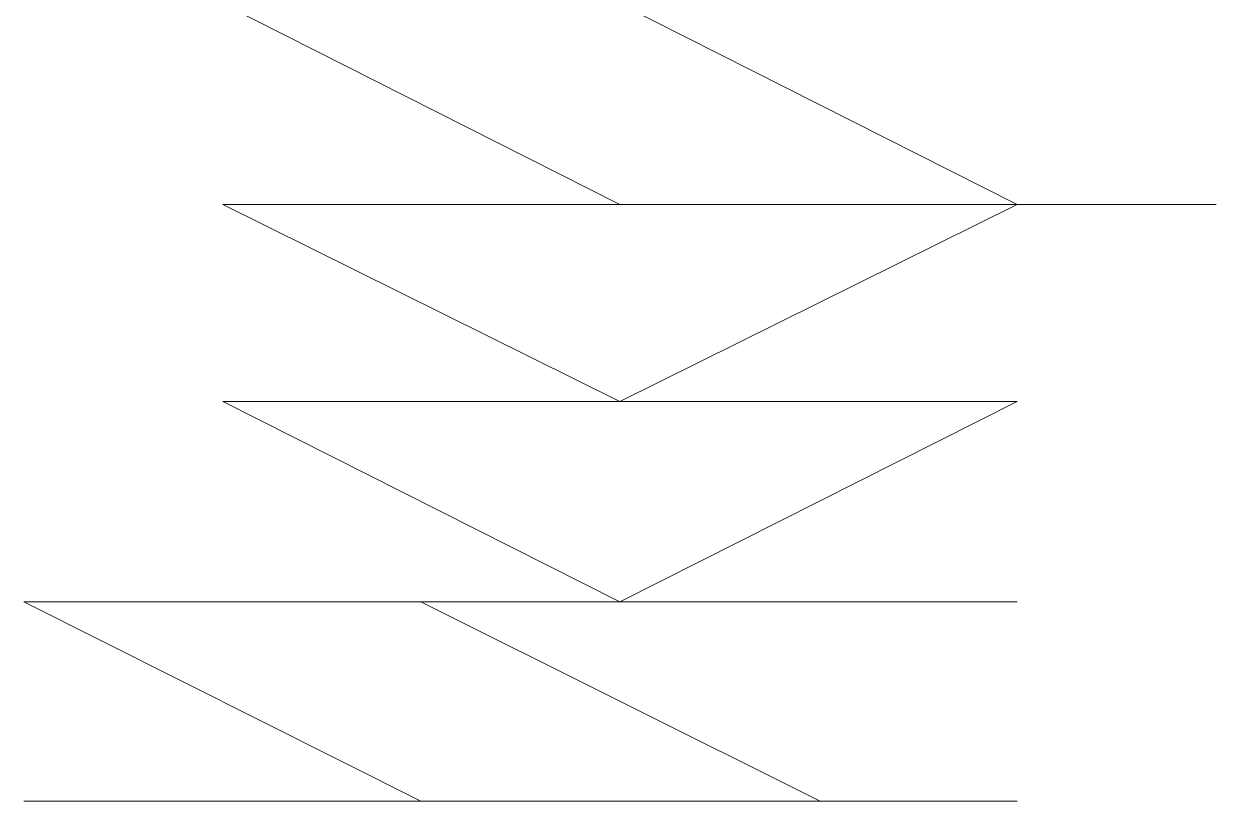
# Model space of a CAD drawing. Header units: millimetres. Extents: x 0 to 17945, y -132 to 1785.
# Drawn here: x 9922.317 to 9923.113, y 130.246 to 130.765 of the extents above; entities that cross this region are included whole.
import ezdxf

# ---------------------------------------------------------------- set-up
doc = ezdxf.new("R2010")
doc.units = ezdxf.units.MM

# ---------------------------------------------------------------- blocks, each defined once
blk = doc.blocks.new('TCR_GROWATT_40KTL3_X_FRONT')
at = {"color": 1, "lineweight": 9}
for points in [[(478.2723, 130.7782), (478.53716, 130.64441), (478.80231, 130.64441), (478.53716, 130.7782)], [(478.2723, 130.64441), (478.53716, 130.64441), (478.80231, 130.64441), (478.53716, 130.64441)], [(478.2723, 130.64441), (478.53716, 130.64441), (478.80231, 130.64441), (478.53716, 130.64441)], [(478.2723, 130.64441), (478.53716, 130.64441), (478.80231, 130.64441), (478.53716, 130.64441)], [(478.2723, 130.64441), (478.53716, 130.64441), (478.80231, 130.64441), (478.53716, 130.64441)], [(478.2723, 130.64441), (478.53716, 130.64441), (478.80231, 130.64441), (478.53716, 130.64441)], [(478.2723, 130.64441), (478.53716, 130.64441), (478.80231, 130.64441), (478.53716, 130.64441)], [(478.2723, 130.64441), (478.53716, 130.64441), (478.80231, 130.64441), (478.53716, 130.64441)], [(478.2723, 130.64441), (478.53716, 130.64441), (478.80231, 130.64441), (478.53716, 130.64441)], [(478.2723, 130.64441), (478.53716, 130.64441), (478.80231, 130.64441), (478.53716, 130.64441)], [(478.2723, 130.64441), (478.53716, 130.64441), (478.80231, 130.64441), (478.53716, 130.64441)], [(478.2723, 130.64441), (478.53716, 130.64441), (478.80231, 130.64441), (478.53716, 130.64441)], [(478.2723, 130.64441), (478.53716, 130.64441), (478.80231, 130.64441), (478.53716, 130.64441)], [(478.2723, 130.64441), (478.53716, 130.64441), (478.80231, 130.64441), (478.53716, 130.64441)], [(478.2723, 130.64441), (478.53716, 130.64441), (478.80231, 130.64441), (478.53716, 130.64441)], [(478.2723, 130.64441), (478.53716, 130.64441), (478.80231, 130.64441), (478.53716, 130.64441)], [(478.2723, 130.64441), (478.53716, 130.64441), (478.80231, 130.64441), (478.53716, 130.64441)], [(478.2723, 130.64441), (478.53716, 130.64441), (478.80231, 130.64441), (478.53716, 130.64441)], [(478.2723, 130.64441), (478.53716, 130.64441), (478.80231, 130.64441), (478.53716, 130.64441)], [(478.2723, 130.64441), (478.53716, 130.64441), (478.80231, 130.64441), (478.53716, 130.64441)], [(478.2723, 130.64441), (478.53716, 130.64441), (478.80231, 130.64441), (478.53716, 130.64441)], [(478.2723, 130.64441), (478.53716, 130.51303), (478.80231, 130.51303), (478.53716, 130.51303)], [(478.2723, 130.64441), (478.53716, 130.64441), (478.80231, 130.64441), (478.53716, 130.51303)], [(478.2723, 130.51303), (478.53716, 130.51303), (478.80231, 130.51303), (478.53716, 130.51303)], [(478.2723, 130.51303), (478.53716, 130.51303), (478.80231, 130.51303), (478.53716, 130.51303)], [(478.2723, 130.51303), (478.53716, 130.51303), (478.80231, 130.51303), (478.53716, 130.51303)], [(478.2723, 130.51303), (478.53716, 130.51303), (478.80231, 130.51303), (478.53716, 130.51303)], [(478.2723, 130.51303), (478.53716, 130.51303), (478.80231, 130.51303), (478.53716, 130.51303)], [(478.2723, 130.51303), (478.53716, 130.51303), (478.80231, 130.51303), (478.53716, 130.51303)], [(478.2723, 130.51303), (478.53716, 130.51303), (478.80231, 130.51303), (478.53716, 130.51303)], [(478.2723, 130.51303), (478.53716, 130.51303), (478.80231, 130.51303), (478.53716, 130.51303)], [(478.2723, 130.51303), (478.53716, 130.51303), (478.80231, 130.51303), (478.53716, 130.51303)], [(478.2723, 130.51303), (478.53716, 130.51303), (478.80231, 130.51303), (478.53716, 130.51303)], [(478.2723, 130.51303), (478.53716, 130.51303), (478.80231, 130.51303), (478.53716, 130.51303)], [(478.2723, 130.51303), (478.53716, 130.51303), (478.80231, 130.51303), (478.53716, 130.51303)], [(478.2723, 130.51303), (478.53716, 130.51303), (478.80231, 130.51303), (478.53716, 130.51303)], [(478.2723, 130.51303), (478.53716, 130.51303), (478.80231, 130.51303), (478.53716, 130.51303)], [(478.2723, 130.51303), (478.53716, 130.51303), (478.80231, 130.51303), (478.53716, 130.51303)], [(478.2723, 130.51303), (478.53716, 130.51303), (478.80231, 130.51303), (478.53716, 130.51303)], [(478.2723, 130.51303), (478.53716, 130.51303), (478.80231, 130.51303), (478.53716, 130.51303)], [(478.2723, 130.51303), (478.53716, 130.37925), (478.80231, 130.37925), (478.53716, 130.37925)], [(478.2723, 130.51303), (478.53716, 130.51303), (478.80231, 130.51303), (478.53716, 130.37925)], [(478.13942, 130.37925), (478.40428, 130.24636), (478.67094, 130.24636), (478.40428, 130.37925)], [(478.13942, 130.37925), (478.40428, 130.37925), (478.67094, 130.37925), (478.40428, 130.37925)], [(478.2723, 130.37925), (478.53716, 130.37925), (478.80231, 130.37925), (478.53716, 130.37925)], [(478.2723, 130.37925), (478.53716, 130.37925), (478.80231, 130.37925), (478.53716, 130.37925)], [(478.2723, 130.37925), (478.53716, 130.37925), (478.80231, 130.37925), (478.53716, 130.37925)], [(478.2723, 130.37925), (478.53716, 130.37925), (478.80231, 130.37925), (478.53716, 130.37925)], [(478.2723, 130.37925), (478.53716, 130.37925), (478.80231, 130.37925), (478.53716, 130.37925)], [(478.2723, 130.37925), (478.53716, 130.37925), (478.80231, 130.37925), (478.53716, 130.37925)], [(478.2723, 130.37925), (478.53716, 130.37925), (478.80231, 130.37925), (478.53716, 130.37925)], [(478.2723, 130.37925), (478.53716, 130.37925), (478.80231, 130.37925), (478.53716, 130.37925)], [(478.2723, 130.37925), (478.53716, 130.37925), (478.80231, 130.37925), (478.53716, 130.37925)], [(478.2723, 130.37925), (478.53716, 130.37925), (478.80231, 130.37925), (478.53716, 130.37925)], [(478.2723, 130.37925), (478.53716, 130.37925), (478.80231, 130.37925), (478.53716, 130.37925)], [(478.2723, 130.37925), (478.53716, 130.37925), (478.80231, 130.37925), (478.53716, 130.37925)], [(478.2723, 130.37925), (478.53716, 130.37925), (478.80231, 130.37925), (478.53716, 130.37925)], [(478.2723, 130.37925), (478.53716, 130.37925), (478.80231, 130.37925), (478.53716, 130.37925)], [(478.2723, 130.37925), (478.53716, 130.37925), (478.80231, 130.37925), (478.53716, 130.37925)], [(478.2723, 130.37925), (478.53716, 130.37925), (478.80231, 130.37925), (478.53716, 130.37925)], [(478.2723, 130.37925), (478.53716, 130.37925), (478.80231, 130.37925), (478.53716, 130.37925)], [(478.2723, 130.37925), (478.53716, 130.37925), (478.80231, 130.37925), (478.53716, 130.37925)], [(478.2723, 130.37925), (478.53716, 130.37925), (478.80231, 130.37925), (478.53716, 130.37925)], [(478.13942, 130.24636), (478.40428, 130.24636), (478.67094, 130.24636), (478.40428, 130.24636)], [(478.13942, 130.24636), (478.40428, 130.24636), (478.67094, 130.24636), (478.40428, 130.24636)], [(478.13942, 130.24636), (478.40428, 130.24636), (478.67094, 130.24636), (478.40428, 130.24636)], [(478.13942, 130.24636), (478.40428, 130.24636), (478.67094, 130.24636), (478.40428, 130.24636)], [(478.2723, 130.24636), (478.53716, 130.24636), (478.80231, 130.24636), (478.53716, 130.24636)], [(478.2723, 130.24636), (478.53716, 130.24636), (478.80231, 130.24636), (478.53716, 130.24636)], [(478.40428, 130.24636), (478.67094, 130.24636)], [(478.40428, 130.24636), (478.67094, 130.24636)], [(478.40428, 130.24636), (478.67094, 130.24636)], [(478.53716, 130.24636), (478.80231, 130.24636)], [(478.53716, 130.24636), (478.80231, 130.24636)], [(478.53716, 130.24636), (478.80231, 130.24636)], [(478.53716, 130.24636), (478.80231, 130.24636)]]:
    blk.add_lwpolyline(points, close=True, dxfattribs=at)
for points in [[(478.2723, 130.64441), (478.53716, 130.64441), (478.80231, 130.64441), (478.93519, 130.64441)], [(478.93519, 130.64441), (478.67094, 130.64441), (478.40428, 130.64441), (478.2723, 130.64441)], [(478.2723, 130.64441), (478.53716, 130.64441), (478.80231, 130.64441), (478.93519, 130.64441)], [(478.93519, 130.64441), (478.67094, 130.64441), (478.40428, 130.64441), (478.2723, 130.64441)], [(478.2723, 130.64441), (478.53716, 130.64441), (478.80231, 130.64441), (478.93519, 130.64441)], [(478.93519, 130.64441), (478.67094, 130.64441), (478.40428, 130.64441), (478.2723, 130.64441)], [(478.2723, 130.64441), (478.53716, 130.64441), (478.80231, 130.64441), (478.93519, 130.64441)], [(478.93519, 130.64441), (478.67094, 130.64441), (478.40428, 130.64441), (478.2723, 130.64441)], [(478.2723, 130.64441), (478.53716, 130.64441), (478.80231, 130.64441), (478.93519, 130.64441)], [(478.93519, 130.64441), (478.67094, 130.64441), (478.40428, 130.64441), (478.2723, 130.64441)], [(478.2723, 130.64441), (478.53716, 130.64441), (478.80231, 130.64441), (478.93519, 130.64441)], [(478.93519, 130.64441), (478.67094, 130.64441), (478.40428, 130.64441), (478.2723, 130.64441)], [(478.2723, 130.64441), (478.53716, 130.64441), (478.80231, 130.64441), (478.93519, 130.64441)], [(478.80231, 130.64441), (478.53716, 130.64441), (478.2723, 130.64441)], [(478.2723, 130.64441), (478.53716, 130.64441), (478.80231, 130.64441), (478.93519, 130.64441)], [(478.80231, 130.64441), (478.53716, 130.64441), (478.2723, 130.64441)], [(478.2723, 130.64441), (478.53716, 130.64441), (478.80231, 130.64441), (478.93519, 130.64441)], [(478.80231, 130.64441), (478.53716, 130.64441), (478.2723, 130.64441)], [(478.2723, 130.64441), (478.53716, 130.64441), (478.80231, 130.64441), (478.93519, 130.64441)], [(478.80231, 130.64441), (478.53716, 130.64441), (478.2723, 130.64441)], [(478.2723, 130.64441), (478.53716, 130.64441), (478.80231, 130.64441), (478.93519, 130.64441)], [(478.80231, 130.64441), (478.53716, 130.64441), (478.2723, 130.64441)], [(478.2723, 130.64441), (478.53716, 130.64441), (478.80231, 130.64441), (478.93519, 130.64441)], [(478.80231, 130.64441), (478.53716, 130.64441), (478.2723, 130.64441)], [(478.2723, 130.64441), (478.53716, 130.64441), (478.80231, 130.64441)], [(478.80231, 130.64441), (478.53716, 130.64441), (478.2723, 130.64441)], [(478.2723, 130.64441), (478.53716, 130.64441), (478.80231, 130.64441)], [(478.80231, 130.64441), (478.53716, 130.64441), (478.2723, 130.64441)], [(478.2723, 130.64441), (478.53716, 130.64441), (478.80231, 130.64441)], [(478.80231, 130.64441), (478.53716, 130.64441), (478.2723, 130.64441)], [(478.2723, 130.64441), (478.53716, 130.64441), (478.80231, 130.64441)], [(478.80231, 130.64441), (478.53716, 130.64441), (478.2723, 130.64441)], [(478.2723, 130.64441), (478.53716, 130.64441), (478.80231, 130.64441)], [(478.80231, 130.64441), (478.53716, 130.64441), (478.2723, 130.64441)], [(478.2723, 130.64441), (478.53716, 130.64441), (478.80231, 130.64441)], [(478.80231, 130.64441), (478.53716, 130.64441), (478.2723, 130.64441)], [(478.2723, 130.51303), (478.53716, 130.51303), (478.80231, 130.51303)], [(478.80231, 130.51303), (478.53716, 130.51303), (478.2723, 130.51303)], [(478.2723, 130.51303), (478.53716, 130.51303), (478.80231, 130.51303)], [(478.80231, 130.51303), (478.53716, 130.51303), (478.2723, 130.51303)], [(478.2723, 130.51303), (478.53716, 130.51303), (478.80231, 130.51303)], [(478.80231, 130.51303), (478.53716, 130.51303), (478.2723, 130.51303)], [(478.2723, 130.51303), (478.53716, 130.51303), (478.80231, 130.51303)], [(478.80231, 130.51303), (478.53716, 130.51303), (478.2723, 130.51303)], [(478.2723, 130.51303), (478.53716, 130.51303), (478.80231, 130.51303)], [(478.80231, 130.51303), (478.53716, 130.51303), (478.2723, 130.51303)], [(478.2723, 130.51303), (478.53716, 130.51303), (478.80231, 130.51303)], [(478.80231, 130.51303), (478.53716, 130.51303), (478.2723, 130.51303)], [(478.2723, 130.51303), (478.53716, 130.51303), (478.80231, 130.51303)], [(478.80231, 130.51303), (478.53716, 130.51303), (478.2723, 130.51303)], [(478.2723, 130.51303), (478.53716, 130.51303), (478.80231, 130.51303)], [(478.80231, 130.51303), (478.53716, 130.51303), (478.2723, 130.51303)], [(478.2723, 130.51303), (478.53716, 130.51303), (478.80231, 130.51303)], [(478.80231, 130.51303), (478.53716, 130.51303), (478.2723, 130.51303)], [(478.2723, 130.51303), (478.53716, 130.51303), (478.80231, 130.51303)], [(478.80231, 130.51303), (478.53716, 130.51303), (478.2723, 130.51303)], [(478.2723, 130.51303), (478.53716, 130.51303), (478.80231, 130.51303)], [(478.80231, 130.51303), (478.53716, 130.51303), (478.2723, 130.51303)], [(478.2723, 130.51303), (478.53716, 130.51303), (478.80231, 130.51303)], [(478.80231, 130.51303), (478.53716, 130.51303), (478.2723, 130.51303)], [(478.2723, 130.51303), (478.53716, 130.51303), (478.80231, 130.51303)], [(478.80231, 130.51303), (478.53716, 130.51303), (478.2723, 130.51303)], [(478.2723, 130.51303), (478.53716, 130.51303), (478.80231, 130.51303)], [(478.80231, 130.51303), (478.53716, 130.51303), (478.2723, 130.51303)], [(478.2723, 130.51303), (478.53716, 130.51303), (478.80231, 130.51303)], [(478.80231, 130.51303), (478.53716, 130.51303), (478.2723, 130.51303)], [(478.2723, 130.37925), (478.53716, 130.37925), (478.80231, 130.37925)], [(478.80231, 130.37925), (478.53716, 130.37925), (478.2723, 130.37925)], [(478.2723, 130.37925), (478.53716, 130.37925), (478.80231, 130.37925)], [(478.80231, 130.37925), (478.53716, 130.37925), (478.2723, 130.37925)], [(478.2723, 130.37925), (478.53716, 130.37925), (478.80231, 130.37925)], [(478.80231, 130.37925), (478.53716, 130.37925), (478.2723, 130.37925)], [(478.2723, 130.37925), (478.53716, 130.37925), (478.80231, 130.37925)], [(478.80231, 130.37925), (478.53716, 130.37925), (478.2723, 130.37925)], [(478.2723, 130.37925), (478.53716, 130.37925), (478.80231, 130.37925)], [(478.80231, 130.37925), (478.53716, 130.37925), (478.2723, 130.37925)], [(478.2723, 130.37925), (478.53716, 130.37925), (478.80231, 130.37925)], [(478.80231, 130.37925), (478.53716, 130.37925), (478.2723, 130.37925)], [(478.2723, 130.37925), (478.53716, 130.37925), (478.80231, 130.37925)], [(478.80231, 130.37925), (478.53716, 130.37925), (478.2723, 130.37925)], [(478.40428, 130.24636), (478.80231, 130.24636)], [(478.80231, 130.24636), (478.53716, 130.24636), (478.40428, 130.24636)], [(478.40428, 130.24636), (478.67094, 130.24636), (478.80231, 130.24636)], [(478.80231, 130.24636), (478.53716, 130.24636), (478.40428, 130.24636)], [(478.40428, 130.24636), (478.67094, 130.24636), (478.80231, 130.24636)], [(478.80231, 130.24636), (478.53716, 130.24636), (478.40428, 130.24636)]]:
    blk.add_lwpolyline(points, dxfattribs=at)

msp = doc.modelspace()

# ---------------------------------------------------------------- block references
msp.add_blockref('TCR_GROWATT_40KTL3_X_FRONT', (9444.17733, 0))

doc.saveas('drawing.dxf')
